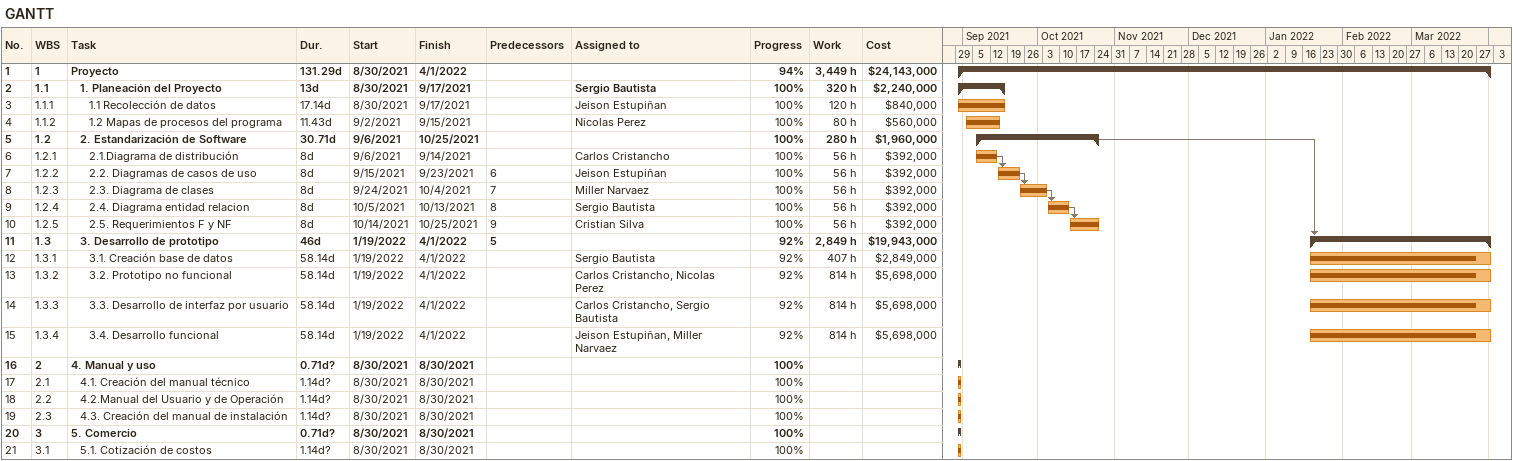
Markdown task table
GANTT

| ID | WBS | Task | Duration | Start | Finish | Predecessors | Resources | % complete | Work (h) | Cost ($) |
|---|---|---|---|---|---|---|---|---|---|---|
| 1 | 1 | **Proyecto** | 131.29d | 2021-08-30 | 2022-04-01 |  |  | 94 | 3449 | 24143000 |
| 2 | 1.1 | **1. Planeación del Proyecto** | 13d | 2021-08-30 | 2021-09-17 |  | Sergio Bautista | 100 | 320 | 2240000 |
| 3 | 1.1.1 | 1.1 Recolección de datos | 17.14d | 2021-08-30 | 2021-09-17 |  | Jeison Estupiñan | 100 | 120 | 840000 |
| 4 | 1.1.2 | 1.2 Mapas de procesos del programa | 11.43d | 2021-09-02 | 2021-09-15 |  | Nicolas Perez | 100 | 80 | 560000 |
| 5 | 1.2 | **2. Estandarización de Software** | 30.71d | 2021-09-06 | 2021-10-25 |  |  | 100 | 280 | 1960000 |
| 6 | 1.2.1 | 2.1.Diagrama de distribución | 8d | 2021-09-06 | 2021-09-14 |  | Carlos Cristancho | 100 | 56 | 392000 |
| 7 | 1.2.2 | 2.2. Diagramas de casos de uso | 8d | 2021-09-15 | 2021-09-23 | 6 | Jeison Estupiñan | 100 | 56 | 392000 |
| 8 | 1.2.3 | 2.3. Diagrama de clases | 8d | 2021-09-24 | 2021-10-04 | 7 | Miller Narvaez | 100 | 56 | 392000 |
| 9 | 1.2.4 | 2.4. Diagrama entidad relacion | 8d | 2021-10-05 | 2021-10-13 | 8 | Sergio Bautista | 100 | 56 | 392000 |
| 10 | 1.2.5 | 2.5. Requerimientos F y NF | 8d | 2021-10-14 | 2021-10-25 | 9 | Cristian Silva | 100 | 56 | 392000 |
| 11 | 1.3 | **3. Desarrollo de prototipo** | 46d | 2022-01-19 | 2022-04-01 | 5 |  | 92 | 2849 | 19943000 |
| 12 | 1.3.1 | 3.1. Creación base de datos | 58.14d | 2022-01-19 | 2022-04-01 |  | Sergio Bautista | 92 | 407 | 2849000 |
| 13 | 1.3.2 | 3.2. Prototipo no funcional | 58.14d | 2022-01-19 | 2022-04-01 |  | Carlos Cristancho, Nicolas Perez | 92 | 814 | 5698000 |
| 14 | 1.3.3 | 3.3. Desarrollo de interfaz por usuario | 58.14d | 2022-01-19 | 2022-04-01 |  | Carlos Cristancho, Sergio Bautista | 92 | 814 | 5698000 |
| 15 | 1.3.4 | 3.4. Desarrollo funcional | 58.14d | 2022-01-19 | 2022-04-01 |  | Jeison Estupiñan, Miller Narvaez | 92 | 814 | 5698000 |
| 16 | 2 | **4. Manual y uso** | 0.71d? | 2021-08-30 | 2021-08-30 |  |  | 100 |  |  |
| 17 | 2.1 | 4.1. Creación del manual técnico | 1.14d? | 2021-08-30 | 2021-08-30 |  |  | 100 |  |  |
| 18 | 2.2 | 4.2.Manual del Usuario y de Operación | 1.14d? | 2021-08-30 | 2021-08-30 |  |  | 100 |  |  |
| 19 | 2.3 | 4.3. Creación del manual de instalación | 1.14d? | 2021-08-30 | 2021-08-30 |  |  | 100 |  |  |
| 20 | 3 | **5. Comercio** | 0.71d? | 2021-08-30 | 2021-08-30 |  |  | 100 |  |  |
| 21 | 3.1 | 5.1. Cotización de costos | 1.14d? | 2021-08-30 | 2021-08-30 |  |  | 100 |  |  |
